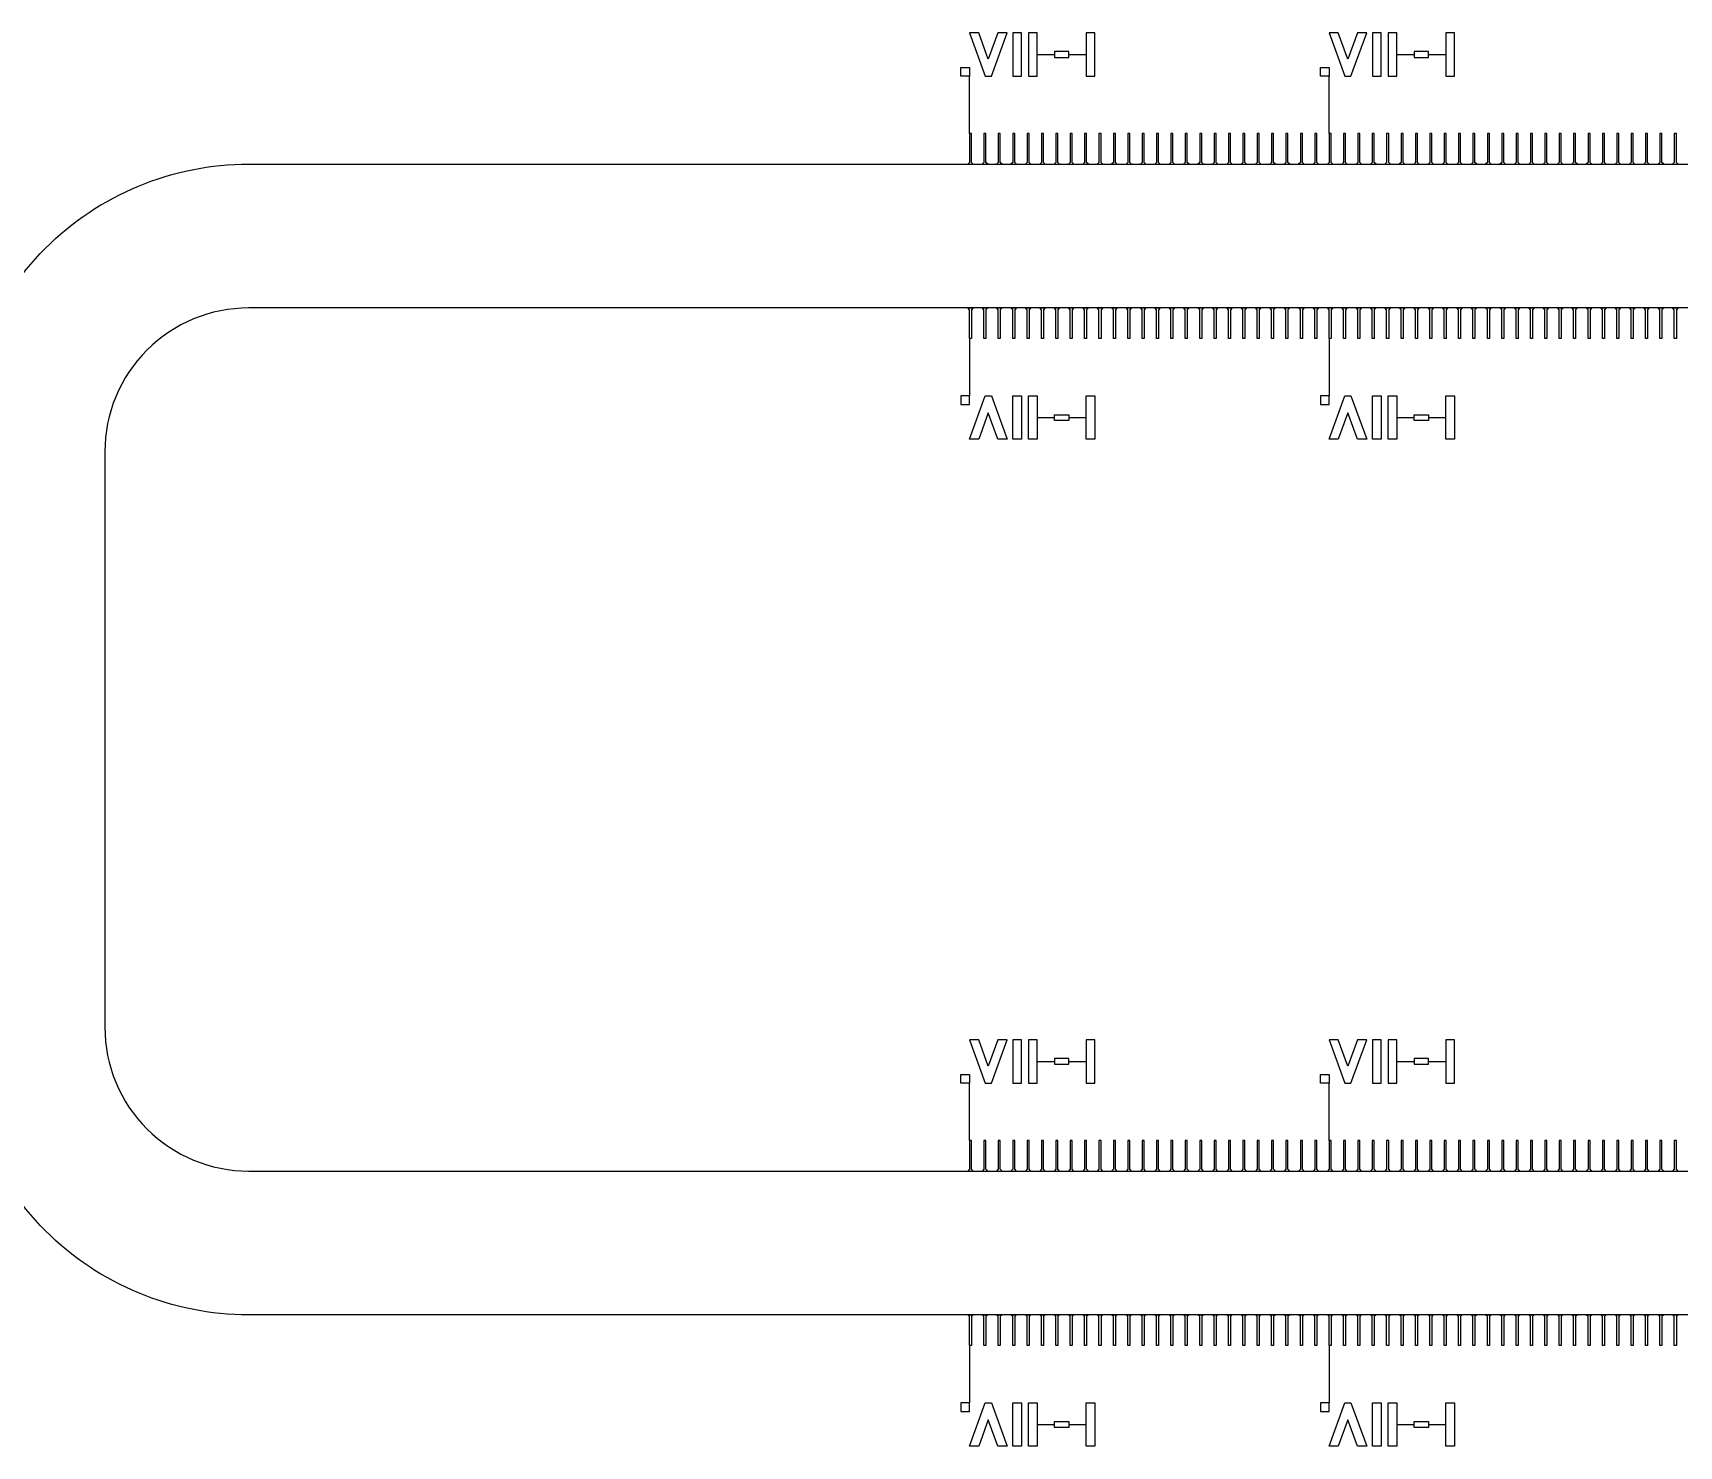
# Model space of a CAD drawing. Extents: x 135699 to 160699, y 112501 to 137501.
# Drawn here: x 145874 to 146446, y 130756 to 131247 of the extents above; entities that cross this region are included whole.
import ezdxf

# ---------------------------------------------------------------- set-up
doc = ezdxf.new("R2010")
doc.units = 13
doc.layers.add('0.7', color=50, linetype='Continuous')
doc.layers.add('Main', color=140, linetype='Continuous')
doc.layers.add('Write', color=7, linetype='Continuous', true_color=0x839eaa)

msp = doc.modelspace()

# ---------------------------------------------------------------- linework, layer by layer
for p, q in [((146223.23, 131239.41), (146229.23, 131239.41)), ((146234.23, 131239.41), (146240.23, 131239.41)), ((146348.23, 131239.41), (146354.23, 131239.41)), ((146359.23, 131239.41), (146365.23, 131239.41)), ((146199.68, 131211.91), (146199.68, 131231.91)), ((146324.68, 131211.91), (146324.68, 131231.91)), ((146199.68, 131140.71), (146199.68, 131120.71)), ((146324.68, 131140.71), (146324.68, 131120.71)), ((146223.23, 131113.21), (146229.23, 131113.21)), ((146234.23, 131113.21), (146240.23, 131113.21)), ((146348.23, 131113.21), (146354.23, 131113.21)), ((146359.23, 131113.21), (146365.23, 131113.21)), ((146223.23, 130889.41), (146229.23, 130889.41)), ((146234.23, 130889.41), (146240.23, 130889.41)), ((146348.23, 130889.41), (146354.23, 130889.41)), ((146359.23, 130889.41), (146365.23, 130889.41)), ((146199.68, 130861.91), (146199.68, 130881.91)), ((146324.68, 130861.91), (146324.68, 130881.91)), ((146199.68, 130790.71), (146199.68, 130770.71)), ((146324.68, 130790.71), (146324.68, 130770.71)), ((146223.23, 130763.21), (146229.23, 130763.21)), ((146234.23, 130763.21), (146240.23, 130763.21)), ((146348.23, 130763.21), (146354.23, 130763.21)), ((146359.23, 130763.21), (146365.23, 130763.21))]:
    msp.add_line(p, q)
at = {"layer": '0.7'}
for points in [[(146200.98, 131201.31), (146200.38, 131201.91), (146200.38, 131211.91), (146199.68, 131211.91), (146199.68, 131201.91), (146199.08, 131201.31)], [(146205.98, 131201.31), (146205.38, 131201.91), (146205.38, 131211.91), (146204.68, 131211.91), (146204.68, 131201.91), (146204.08, 131201.31)], [(146210.98, 131201.31), (146210.38, 131201.91), (146210.38, 131211.91), (146209.68, 131211.91), (146209.68, 131201.91), (146209.08, 131201.31)], [(146215.98, 131201.31), (146215.38, 131201.91), (146215.38, 131211.91), (146214.68, 131211.91), (146214.68, 131201.91), (146214.08, 131201.31)], [(146220.98, 131201.31), (146220.38, 131201.91), (146220.38, 131211.91), (146219.68, 131211.91), (146219.68, 131201.91), (146219.08, 131201.31)], [(146225.98, 131201.31), (146225.38, 131201.91), (146225.38, 131211.91), (146224.68, 131211.91), (146224.68, 131201.91), (146224.08, 131201.31)], [(146230.98, 131201.31), (146230.38, 131201.91), (146230.38, 131211.91), (146229.68, 131211.91), (146229.68, 131201.91), (146229.08, 131201.31)], [(146235.98, 131201.31), (146235.38, 131201.91), (146235.38, 131211.91), (146234.68, 131211.91), (146234.68, 131201.91), (146234.08, 131201.31)], [(146240.98, 131201.31), (146240.38, 131201.91), (146240.38, 131211.91), (146239.68, 131211.91), (146239.68, 131201.91), (146239.08, 131201.31)], [(146245.98, 131201.31), (146245.38, 131201.91), (146245.38, 131211.91), (146244.68, 131211.91), (146244.68, 131201.91), (146244.08, 131201.31)], [(146250.98, 131201.31), (146250.38, 131201.91), (146250.38, 131211.91), (146249.68, 131211.91), (146249.68, 131201.91), (146249.08, 131201.31)], [(146255.98, 131201.31), (146255.38, 131201.91), (146255.38, 131211.91), (146254.68, 131211.91), (146254.68, 131201.91), (146254.08, 131201.31)], [(146260.98, 131201.31), (146260.38, 131201.91), (146260.38, 131211.91), (146259.68, 131211.91), (146259.68, 131201.91), (146259.08, 131201.31)], [(146265.98, 131201.31), (146265.38, 131201.91), (146265.38, 131211.91), (146264.68, 131211.91), (146264.68, 131201.91), (146264.08, 131201.31)], [(146270.98, 131201.31), (146270.38, 131201.91), (146270.38, 131211.91), (146269.68, 131211.91), (146269.68, 131201.91), (146269.08, 131201.31)], [(146275.98, 131201.31), (146275.38, 131201.91), (146275.38, 131211.91), (146274.68, 131211.91), (146274.68, 131201.91), (146274.08, 131201.31)], [(146280.98, 131201.31), (146280.38, 131201.91), (146280.38, 131211.91), (146279.68, 131211.91), (146279.68, 131201.91), (146279.08, 131201.31)], [(146285.98, 131201.31), (146285.38, 131201.91), (146285.38, 131211.91), (146284.68, 131211.91), (146284.68, 131201.91), (146284.08, 131201.31)], [(146290.98, 131201.31), (146290.38, 131201.91), (146290.38, 131211.91), (146289.68, 131211.91), (146289.68, 131201.91), (146289.08, 131201.31)], [(146295.98, 131201.31), (146295.38, 131201.91), (146295.38, 131211.91), (146294.68, 131211.91), (146294.68, 131201.91), (146294.08, 131201.31)], [(146300.98, 131201.31), (146300.38, 131201.91), (146300.38, 131211.91), (146299.68, 131211.91), (146299.68, 131201.91), (146299.08, 131201.31)], [(146305.98, 131201.31), (146305.38, 131201.91), (146305.38, 131211.91), (146304.68, 131211.91), (146304.68, 131201.91), (146304.08, 131201.31)], [(146310.98, 131201.31), (146310.38, 131201.91), (146310.38, 131211.91), (146309.68, 131211.91), (146309.68, 131201.91), (146309.08, 131201.31)], [(146315.98, 131201.31), (146315.38, 131201.91), (146315.38, 131211.91), (146314.68, 131211.91), (146314.68, 131201.91), (146314.08, 131201.31)], [(146320.98, 131201.31), (146320.38, 131201.91), (146320.38, 131211.91), (146319.68, 131211.91), (146319.68, 131201.91), (146319.08, 131201.31)], [(146325.98, 131201.31), (146325.38, 131201.91), (146325.38, 131211.91), (146324.68, 131211.91), (146324.68, 131201.91), (146324.08, 131201.31)], [(146330.98, 131201.31), (146330.38, 131201.91), (146330.38, 131211.91), (146329.68, 131211.91), (146329.68, 131201.91), (146329.08, 131201.31)], [(146335.98, 131201.31), (146335.38, 131201.91), (146335.38, 131211.91), (146334.68, 131211.91), (146334.68, 131201.91), (146334.08, 131201.31)], [(146340.98, 131201.31), (146340.38, 131201.91), (146340.38, 131211.91), (146339.68, 131211.91), (146339.68, 131201.91), (146339.08, 131201.31)], [(146345.98, 131201.31), (146345.38, 131201.91), (146345.38, 131211.91), (146344.68, 131211.91), (146344.68, 131201.91), (146344.08, 131201.31)], [(146350.98, 131201.31), (146350.38, 131201.91), (146350.38, 131211.91), (146349.68, 131211.91), (146349.68, 131201.91), (146349.08, 131201.31)], [(146355.98, 131201.31), (146355.38, 131201.91), (146355.38, 131211.91), (146354.68, 131211.91), (146354.68, 131201.91), (146354.08, 131201.31)], [(146360.98, 131201.31), (146360.38, 131201.91), (146360.38, 131211.91), (146359.68, 131211.91), (146359.68, 131201.91), (146359.08, 131201.31)], [(146365.98, 131201.31), (146365.38, 131201.91), (146365.38, 131211.91), (146364.68, 131211.91), (146364.68, 131201.91), (146364.08, 131201.31)], [(146370.98, 131201.31), (146370.38, 131201.91), (146370.38, 131211.91), (146369.68, 131211.91), (146369.68, 131201.91), (146369.08, 131201.31)], [(146375.98, 131201.31), (146375.38, 131201.91), (146375.38, 131211.91), (146374.68, 131211.91), (146374.68, 131201.91), (146374.08, 131201.31)], [(146380.98, 131201.31), (146380.38, 131201.91), (146380.38, 131211.91), (146379.68, 131211.91), (146379.68, 131201.91), (146379.08, 131201.31)], [(146385.98, 131201.31), (146385.38, 131201.91), (146385.38, 131211.91), (146384.68, 131211.91), (146384.68, 131201.91), (146384.08, 131201.31)], [(146390.98, 131201.31), (146390.38, 131201.91), (146390.38, 131211.91), (146389.68, 131211.91), (146389.68, 131201.91), (146389.08, 131201.31)], [(146395.98, 131201.31), (146395.38, 131201.91), (146395.38, 131211.91), (146394.68, 131211.91), (146394.68, 131201.91), (146394.08, 131201.31)], [(146400.98, 131201.31), (146400.38, 131201.91), (146400.38, 131211.91), (146399.68, 131211.91), (146399.68, 131201.91), (146399.08, 131201.31)], [(146405.98, 131201.31), (146405.38, 131201.91), (146405.38, 131211.91), (146404.68, 131211.91), (146404.68, 131201.91), (146404.08, 131201.31)], [(146410.98, 131201.31), (146410.38, 131201.91), (146410.38, 131211.91), (146409.68, 131211.91), (146409.68, 131201.91), (146409.08, 131201.31)], [(146415.98, 131201.31), (146415.38, 131201.91), (146415.38, 131211.91), (146414.68, 131211.91), (146414.68, 131201.91), (146414.08, 131201.31)], [(146420.98, 131201.31), (146420.38, 131201.91), (146420.38, 131211.91), (146419.68, 131211.91), (146419.68, 131201.91), (146419.08, 131201.31)], [(146425.98, 131201.31), (146425.38, 131201.91), (146425.38, 131211.91), (146424.68, 131211.91), (146424.68, 131201.91), (146424.08, 131201.31)], [(146430.98, 131201.31), (146430.38, 131201.91), (146430.38, 131211.91), (146429.68, 131211.91), (146429.68, 131201.91), (146429.08, 131201.31)], [(146435.98, 131201.31), (146435.38, 131201.91), (146435.38, 131211.91), (146434.68, 131211.91), (146434.68, 131201.91), (146434.08, 131201.31)], [(146440.98, 131201.31), (146440.38, 131201.91), (146440.38, 131211.91), (146439.68, 131211.91), (146439.68, 131201.91), (146439.08, 131201.31)], [(146445.98, 131201.31), (146445.38, 131201.91), (146445.38, 131211.91), (146444.68, 131211.91), (146444.68, 131201.91), (146444.08, 131201.31)], [(146200.98, 131151.31), (146200.38, 131150.71), (146200.38, 131140.71), (146199.68, 131140.71), (146199.68, 131150.71), (146199.08, 131151.31)], [(146205.98, 131151.31), (146205.38, 131150.71), (146205.38, 131140.71), (146204.68, 131140.71), (146204.68, 131150.71), (146204.08, 131151.31)], [(146210.98, 131151.31), (146210.38, 131150.71), (146210.38, 131140.71), (146209.68, 131140.71), (146209.68, 131150.71), (146209.08, 131151.31)], [(146215.98, 131151.31), (146215.38, 131150.71), (146215.38, 131140.71), (146214.68, 131140.71), (146214.68, 131150.71), (146214.08, 131151.31)], [(146220.98, 131151.31), (146220.38, 131150.71), (146220.38, 131140.71), (146219.68, 131140.71), (146219.68, 131150.71), (146219.08, 131151.31)], [(146225.98, 131151.31), (146225.38, 131150.71), (146225.38, 131140.71), (146224.68, 131140.71), (146224.68, 131150.71), (146224.08, 131151.31)], [(146230.98, 131151.31), (146230.38, 131150.71), (146230.38, 131140.71), (146229.68, 131140.71), (146229.68, 131150.71), (146229.08, 131151.31)], [(146235.98, 131151.31), (146235.38, 131150.71), (146235.38, 131140.71), (146234.68, 131140.71), (146234.68, 131150.71), (146234.08, 131151.31)], [(146240.98, 131151.31), (146240.38, 131150.71), (146240.38, 131140.71), (146239.68, 131140.71), (146239.68, 131150.71), (146239.08, 131151.31)], [(146245.98, 131151.31), (146245.38, 131150.71), (146245.38, 131140.71), (146244.68, 131140.71), (146244.68, 131150.71), (146244.08, 131151.31)], [(146250.98, 131151.31), (146250.38, 131150.71), (146250.38, 131140.71), (146249.68, 131140.71), (146249.68, 131150.71), (146249.08, 131151.31)], [(146255.98, 131151.31), (146255.38, 131150.71), (146255.38, 131140.71), (146254.68, 131140.71), (146254.68, 131150.71), (146254.08, 131151.31)], [(146260.98, 131151.31), (146260.38, 131150.71), (146260.38, 131140.71), (146259.68, 131140.71), (146259.68, 131150.71), (146259.08, 131151.31)], [(146265.98, 131151.31), (146265.38, 131150.71), (146265.38, 131140.71), (146264.68, 131140.71), (146264.68, 131150.71), (146264.08, 131151.31)], [(146270.98, 131151.31), (146270.38, 131150.71), (146270.38, 131140.71), (146269.68, 131140.71), (146269.68, 131150.71), (146269.08, 131151.31)], [(146275.98, 131151.31), (146275.38, 131150.71), (146275.38, 131140.71), (146274.68, 131140.71), (146274.68, 131150.71), (146274.08, 131151.31)], [(146280.98, 131151.31), (146280.38, 131150.71), (146280.38, 131140.71), (146279.68, 131140.71), (146279.68, 131150.71), (146279.08, 131151.31)], [(146285.98, 131151.31), (146285.38, 131150.71), (146285.38, 131140.71), (146284.68, 131140.71), (146284.68, 131150.71), (146284.08, 131151.31)], [(146290.98, 131151.31), (146290.38, 131150.71), (146290.38, 131140.71), (146289.68, 131140.71), (146289.68, 131150.71), (146289.08, 131151.31)], [(146295.98, 131151.31), (146295.38, 131150.71), (146295.38, 131140.71), (146294.68, 131140.71), (146294.68, 131150.71), (146294.08, 131151.31)], [(146300.98, 131151.31), (146300.38, 131150.71), (146300.38, 131140.71), (146299.68, 131140.71), (146299.68, 131150.71), (146299.08, 131151.31)], [(146305.98, 131151.31), (146305.38, 131150.71), (146305.38, 131140.71), (146304.68, 131140.71), (146304.68, 131150.71), (146304.08, 131151.31)], [(146310.98, 131151.31), (146310.38, 131150.71), (146310.38, 131140.71), (146309.68, 131140.71), (146309.68, 131150.71), (146309.08, 131151.31)], [(146315.98, 131151.31), (146315.38, 131150.71), (146315.38, 131140.71), (146314.68, 131140.71), (146314.68, 131150.71), (146314.08, 131151.31)], [(146320.98, 131151.31), (146320.38, 131150.71), (146320.38, 131140.71), (146319.68, 131140.71), (146319.68, 131150.71), (146319.08, 131151.31)], [(146325.98, 131151.31), (146325.38, 131150.71), (146325.38, 131140.71), (146324.68, 131140.71), (146324.68, 131150.71), (146324.08, 131151.31)], [(146330.98, 131151.31), (146330.38, 131150.71), (146330.38, 131140.71), (146329.68, 131140.71), (146329.68, 131150.71), (146329.08, 131151.31)], [(146335.98, 131151.31), (146335.38, 131150.71), (146335.38, 131140.71), (146334.68, 131140.71), (146334.68, 131150.71), (146334.08, 131151.31)], [(146340.98, 131151.31), (146340.38, 131150.71), (146340.38, 131140.71), (146339.68, 131140.71), (146339.68, 131150.71), (146339.08, 131151.31)], [(146345.98, 131151.31), (146345.38, 131150.71), (146345.38, 131140.71), (146344.68, 131140.71), (146344.68, 131150.71), (146344.08, 131151.31)], [(146350.98, 131151.31), (146350.38, 131150.71), (146350.38, 131140.71), (146349.68, 131140.71), (146349.68, 131150.71), (146349.08, 131151.31)], [(146355.98, 131151.31), (146355.38, 131150.71), (146355.38, 131140.71), (146354.68, 131140.71), (146354.68, 131150.71), (146354.08, 131151.31)], [(146360.98, 131151.31), (146360.38, 131150.71), (146360.38, 131140.71), (146359.68, 131140.71), (146359.68, 131150.71), (146359.08, 131151.31)], [(146365.98, 131151.31), (146365.38, 131150.71), (146365.38, 131140.71), (146364.68, 131140.71), (146364.68, 131150.71), (146364.08, 131151.31)], [(146370.98, 131151.31), (146370.38, 131150.71), (146370.38, 131140.71), (146369.68, 131140.71), (146369.68, 131150.71), (146369.08, 131151.31)], [(146375.98, 131151.31), (146375.38, 131150.71), (146375.38, 131140.71), (146374.68, 131140.71), (146374.68, 131150.71), (146374.08, 131151.31)], [(146380.98, 131151.31), (146380.38, 131150.71), (146380.38, 131140.71), (146379.68, 131140.71), (146379.68, 131150.71), (146379.08, 131151.31)], [(146385.98, 131151.31), (146385.38, 131150.71), (146385.38, 131140.71), (146384.68, 131140.71), (146384.68, 131150.71), (146384.08, 131151.31)], [(146390.98, 131151.31), (146390.38, 131150.71), (146390.38, 131140.71), (146389.68, 131140.71), (146389.68, 131150.71), (146389.08, 131151.31)], [(146395.98, 131151.31), (146395.38, 131150.71), (146395.38, 131140.71), (146394.68, 131140.71), (146394.68, 131150.71), (146394.08, 131151.31)], [(146400.98, 131151.31), (146400.38, 131150.71), (146400.38, 131140.71), (146399.68, 131140.71), (146399.68, 131150.71), (146399.08, 131151.31)], [(146405.98, 131151.31), (146405.38, 131150.71), (146405.38, 131140.71), (146404.68, 131140.71), (146404.68, 131150.71), (146404.08, 131151.31)], [(146410.98, 131151.31), (146410.38, 131150.71), (146410.38, 131140.71), (146409.68, 131140.71), (146409.68, 131150.71), (146409.08, 131151.31)], [(146415.98, 131151.31), (146415.38, 131150.71), (146415.38, 131140.71), (146414.68, 131140.71), (146414.68, 131150.71), (146414.08, 131151.31)], [(146420.98, 131151.31), (146420.38, 131150.71), (146420.38, 131140.71), (146419.68, 131140.71), (146419.68, 131150.71), (146419.08, 131151.31)], [(146425.98, 131151.31), (146425.38, 131150.71), (146425.38, 131140.71), (146424.68, 131140.71), (146424.68, 131150.71), (146424.08, 131151.31)], [(146430.98, 131151.31), (146430.38, 131150.71), (146430.38, 131140.71), (146429.68, 131140.71), (146429.68, 131150.71), (146429.08, 131151.31)], [(146435.98, 131151.31), (146435.38, 131150.71), (146435.38, 131140.71), (146434.68, 131140.71), (146434.68, 131150.71), (146434.08, 131151.31)], [(146440.98, 131151.31), (146440.38, 131150.71), (146440.38, 131140.71), (146439.68, 131140.71), (146439.68, 131150.71), (146439.08, 131151.31)], [(146445.98, 131151.31), (146445.38, 131150.71), (146445.38, 131140.71), (146444.68, 131140.71), (146444.68, 131150.71), (146444.08, 131151.31)], [(146200.98, 130851.31), (146200.38, 130851.91), (146200.38, 130861.91), (146199.68, 130861.91), (146199.68, 130851.91), (146199.08, 130851.31)], [(146205.98, 130851.31), (146205.38, 130851.91), (146205.38, 130861.91), (146204.68, 130861.91), (146204.68, 130851.91), (146204.08, 130851.31)], [(146210.98, 130851.31), (146210.38, 130851.91), (146210.38, 130861.91), (146209.68, 130861.91), (146209.68, 130851.91), (146209.08, 130851.31)], [(146215.98, 130851.31), (146215.38, 130851.91), (146215.38, 130861.91), (146214.68, 130861.91), (146214.68, 130851.91), (146214.08, 130851.31)], [(146220.98, 130851.31), (146220.38, 130851.91), (146220.38, 130861.91), (146219.68, 130861.91), (146219.68, 130851.91), (146219.08, 130851.31)], [(146225.98, 130851.31), (146225.38, 130851.91), (146225.38, 130861.91), (146224.68, 130861.91), (146224.68, 130851.91), (146224.08, 130851.31)], [(146230.98, 130851.31), (146230.38, 130851.91), (146230.38, 130861.91), (146229.68, 130861.91), (146229.68, 130851.91), (146229.08, 130851.31)], [(146235.98, 130851.31), (146235.38, 130851.91), (146235.38, 130861.91), (146234.68, 130861.91), (146234.68, 130851.91), (146234.08, 130851.31)], [(146240.98, 130851.31), (146240.38, 130851.91), (146240.38, 130861.91), (146239.68, 130861.91), (146239.68, 130851.91), (146239.08, 130851.31)], [(146245.98, 130851.31), (146245.38, 130851.91), (146245.38, 130861.91), (146244.68, 130861.91), (146244.68, 130851.91), (146244.08, 130851.31)], [(146250.98, 130851.31), (146250.38, 130851.91), (146250.38, 130861.91), (146249.68, 130861.91), (146249.68, 130851.91), (146249.08, 130851.31)], [(146255.98, 130851.31), (146255.38, 130851.91), (146255.38, 130861.91), (146254.68, 130861.91), (146254.68, 130851.91), (146254.08, 130851.31)], [(146260.98, 130851.31), (146260.38, 130851.91), (146260.38, 130861.91), (146259.68, 130861.91), (146259.68, 130851.91), (146259.08, 130851.31)], [(146265.98, 130851.31), (146265.38, 130851.91), (146265.38, 130861.91), (146264.68, 130861.91), (146264.68, 130851.91), (146264.08, 130851.31)], [(146270.98, 130851.31), (146270.38, 130851.91), (146270.38, 130861.91), (146269.68, 130861.91), (146269.68, 130851.91), (146269.08, 130851.31)], [(146275.98, 130851.31), (146275.38, 130851.91), (146275.38, 130861.91), (146274.68, 130861.91), (146274.68, 130851.91), (146274.08, 130851.31)], [(146280.98, 130851.31), (146280.38, 130851.91), (146280.38, 130861.91), (146279.68, 130861.91), (146279.68, 130851.91), (146279.08, 130851.31)], [(146285.98, 130851.31), (146285.38, 130851.91), (146285.38, 130861.91), (146284.68, 130861.91), (146284.68, 130851.91), (146284.08, 130851.31)], [(146290.98, 130851.31), (146290.38, 130851.91), (146290.38, 130861.91), (146289.68, 130861.91), (146289.68, 130851.91), (146289.08, 130851.31)], [(146295.98, 130851.31), (146295.38, 130851.91), (146295.38, 130861.91), (146294.68, 130861.91), (146294.68, 130851.91), (146294.08, 130851.31)], [(146300.98, 130851.31), (146300.38, 130851.91), (146300.38, 130861.91), (146299.68, 130861.91), (146299.68, 130851.91), (146299.08, 130851.31)], [(146305.98, 130851.31), (146305.38, 130851.91), (146305.38, 130861.91), (146304.68, 130861.91), (146304.68, 130851.91), (146304.08, 130851.31)], [(146310.98, 130851.31), (146310.38, 130851.91), (146310.38, 130861.91), (146309.68, 130861.91), (146309.68, 130851.91), (146309.08, 130851.31)], [(146315.98, 130851.31), (146315.38, 130851.91), (146315.38, 130861.91), (146314.68, 130861.91), (146314.68, 130851.91), (146314.08, 130851.31)], [(146320.98, 130851.31), (146320.38, 130851.91), (146320.38, 130861.91), (146319.68, 130861.91), (146319.68, 130851.91), (146319.08, 130851.31)], [(146325.98, 130851.31), (146325.38, 130851.91), (146325.38, 130861.91), (146324.68, 130861.91), (146324.68, 130851.91), (146324.08, 130851.31)], [(146330.98, 130851.31), (146330.38, 130851.91), (146330.38, 130861.91), (146329.68, 130861.91), (146329.68, 130851.91), (146329.08, 130851.31)], [(146335.98, 130851.31), (146335.38, 130851.91), (146335.38, 130861.91), (146334.68, 130861.91), (146334.68, 130851.91), (146334.08, 130851.31)], [(146340.98, 130851.31), (146340.38, 130851.91), (146340.38, 130861.91), (146339.68, 130861.91), (146339.68, 130851.91), (146339.08, 130851.31)], [(146345.98, 130851.31), (146345.38, 130851.91), (146345.38, 130861.91), (146344.68, 130861.91), (146344.68, 130851.91), (146344.08, 130851.31)], [(146350.98, 130851.31), (146350.38, 130851.91), (146350.38, 130861.91), (146349.68, 130861.91), (146349.68, 130851.91), (146349.08, 130851.31)], [(146355.98, 130851.31), (146355.38, 130851.91), (146355.38, 130861.91), (146354.68, 130861.91), (146354.68, 130851.91), (146354.08, 130851.31)], [(146360.98, 130851.31), (146360.38, 130851.91), (146360.38, 130861.91), (146359.68, 130861.91), (146359.68, 130851.91), (146359.08, 130851.31)], [(146365.98, 130851.31), (146365.38, 130851.91), (146365.38, 130861.91), (146364.68, 130861.91), (146364.68, 130851.91), (146364.08, 130851.31)], [(146370.98, 130851.31), (146370.38, 130851.91), (146370.38, 130861.91), (146369.68, 130861.91), (146369.68, 130851.91), (146369.08, 130851.31)], [(146375.98, 130851.31), (146375.38, 130851.91), (146375.38, 130861.91), (146374.68, 130861.91), (146374.68, 130851.91), (146374.08, 130851.31)], [(146380.98, 130851.31), (146380.38, 130851.91), (146380.38, 130861.91), (146379.68, 130861.91), (146379.68, 130851.91), (146379.08, 130851.31)], [(146385.98, 130851.31), (146385.38, 130851.91), (146385.38, 130861.91), (146384.68, 130861.91), (146384.68, 130851.91), (146384.08, 130851.31)], [(146390.98, 130851.31), (146390.38, 130851.91), (146390.38, 130861.91), (146389.68, 130861.91), (146389.68, 130851.91), (146389.08, 130851.31)], [(146395.98, 130851.31), (146395.38, 130851.91), (146395.38, 130861.91), (146394.68, 130861.91), (146394.68, 130851.91), (146394.08, 130851.31)], [(146400.98, 130851.31), (146400.38, 130851.91), (146400.38, 130861.91), (146399.68, 130861.91), (146399.68, 130851.91), (146399.08, 130851.31)], [(146405.98, 130851.31), (146405.38, 130851.91), (146405.38, 130861.91), (146404.68, 130861.91), (146404.68, 130851.91), (146404.08, 130851.31)], [(146410.98, 130851.31), (146410.38, 130851.91), (146410.38, 130861.91), (146409.68, 130861.91), (146409.68, 130851.91), (146409.08, 130851.31)], [(146415.98, 130851.31), (146415.38, 130851.91), (146415.38, 130861.91), (146414.68, 130861.91), (146414.68, 130851.91), (146414.08, 130851.31)], [(146420.98, 130851.31), (146420.38, 130851.91), (146420.38, 130861.91), (146419.68, 130861.91), (146419.68, 130851.91), (146419.08, 130851.31)], [(146425.98, 130851.31), (146425.38, 130851.91), (146425.38, 130861.91), (146424.68, 130861.91), (146424.68, 130851.91), (146424.08, 130851.31)], [(146430.98, 130851.31), (146430.38, 130851.91), (146430.38, 130861.91), (146429.68, 130861.91), (146429.68, 130851.91), (146429.08, 130851.31)], [(146435.98, 130851.31), (146435.38, 130851.91), (146435.38, 130861.91), (146434.68, 130861.91), (146434.68, 130851.91), (146434.08, 130851.31)], [(146440.98, 130851.31), (146440.38, 130851.91), (146440.38, 130861.91), (146439.68, 130861.91), (146439.68, 130851.91), (146439.08, 130851.31)], [(146445.98, 130851.31), (146445.38, 130851.91), (146445.38, 130861.91), (146444.68, 130861.91), (146444.68, 130851.91), (146444.08, 130851.31)], [(146200.98, 130801.31), (146200.38, 130800.71), (146200.38, 130790.71), (146199.68, 130790.71), (146199.68, 130800.71), (146199.08, 130801.31)], [(146205.98, 130801.31), (146205.38, 130800.71), (146205.38, 130790.71), (146204.68, 130790.71), (146204.68, 130800.71), (146204.08, 130801.31)], [(146210.98, 130801.31), (146210.38, 130800.71), (146210.38, 130790.71), (146209.68, 130790.71), (146209.68, 130800.71), (146209.08, 130801.31)], [(146215.98, 130801.31), (146215.38, 130800.71), (146215.38, 130790.71), (146214.68, 130790.71), (146214.68, 130800.71), (146214.08, 130801.31)], [(146220.98, 130801.31), (146220.38, 130800.71), (146220.38, 130790.71), (146219.68, 130790.71), (146219.68, 130800.71), (146219.08, 130801.31)], [(146225.98, 130801.31), (146225.38, 130800.71), (146225.38, 130790.71), (146224.68, 130790.71), (146224.68, 130800.71), (146224.08, 130801.31)], [(146230.98, 130801.31), (146230.38, 130800.71), (146230.38, 130790.71), (146229.68, 130790.71), (146229.68, 130800.71), (146229.08, 130801.31)], [(146235.98, 130801.31), (146235.38, 130800.71), (146235.38, 130790.71), (146234.68, 130790.71), (146234.68, 130800.71), (146234.08, 130801.31)], [(146240.98, 130801.31), (146240.38, 130800.71), (146240.38, 130790.71), (146239.68, 130790.71), (146239.68, 130800.71), (146239.08, 130801.31)], [(146245.98, 130801.31), (146245.38, 130800.71), (146245.38, 130790.71), (146244.68, 130790.71), (146244.68, 130800.71), (146244.08, 130801.31)], [(146250.98, 130801.31), (146250.38, 130800.71), (146250.38, 130790.71), (146249.68, 130790.71), (146249.68, 130800.71), (146249.08, 130801.31)], [(146255.98, 130801.31), (146255.38, 130800.71), (146255.38, 130790.71), (146254.68, 130790.71), (146254.68, 130800.71), (146254.08, 130801.31)], [(146260.98, 130801.31), (146260.38, 130800.71), (146260.38, 130790.71), (146259.68, 130790.71), (146259.68, 130800.71), (146259.08, 130801.31)], [(146265.98, 130801.31), (146265.38, 130800.71), (146265.38, 130790.71), (146264.68, 130790.71), (146264.68, 130800.71), (146264.08, 130801.31)], [(146270.98, 130801.31), (146270.38, 130800.71), (146270.38, 130790.71), (146269.68, 130790.71), (146269.68, 130800.71), (146269.08, 130801.31)], [(146275.98, 130801.31), (146275.38, 130800.71), (146275.38, 130790.71), (146274.68, 130790.71), (146274.68, 130800.71), (146274.08, 130801.31)], [(146280.98, 130801.31), (146280.38, 130800.71), (146280.38, 130790.71), (146279.68, 130790.71), (146279.68, 130800.71), (146279.08, 130801.31)], [(146285.98, 130801.31), (146285.38, 130800.71), (146285.38, 130790.71), (146284.68, 130790.71), (146284.68, 130800.71), (146284.08, 130801.31)], [(146290.98, 130801.31), (146290.38, 130800.71), (146290.38, 130790.71), (146289.68, 130790.71), (146289.68, 130800.71), (146289.08, 130801.31)], [(146295.98, 130801.31), (146295.38, 130800.71), (146295.38, 130790.71), (146294.68, 130790.71), (146294.68, 130800.71), (146294.08, 130801.31)], [(146300.98, 130801.31), (146300.38, 130800.71), (146300.38, 130790.71), (146299.68, 130790.71), (146299.68, 130800.71), (146299.08, 130801.31)], [(146305.98, 130801.31), (146305.38, 130800.71), (146305.38, 130790.71), (146304.68, 130790.71), (146304.68, 130800.71), (146304.08, 130801.31)], [(146310.98, 130801.31), (146310.38, 130800.71), (146310.38, 130790.71), (146309.68, 130790.71), (146309.68, 130800.71), (146309.08, 130801.31)], [(146315.98, 130801.31), (146315.38, 130800.71), (146315.38, 130790.71), (146314.68, 130790.71), (146314.68, 130800.71), (146314.08, 130801.31)], [(146320.98, 130801.31), (146320.38, 130800.71), (146320.38, 130790.71), (146319.68, 130790.71), (146319.68, 130800.71), (146319.08, 130801.31)], [(146325.98, 130801.31), (146325.38, 130800.71), (146325.38, 130790.71), (146324.68, 130790.71), (146324.68, 130800.71), (146324.08, 130801.31)], [(146330.98, 130801.31), (146330.38, 130800.71), (146330.38, 130790.71), (146329.68, 130790.71), (146329.68, 130800.71), (146329.08, 130801.31)], [(146335.98, 130801.31), (146335.38, 130800.71), (146335.38, 130790.71), (146334.68, 130790.71), (146334.68, 130800.71), (146334.08, 130801.31)], [(146340.98, 130801.31), (146340.38, 130800.71), (146340.38, 130790.71), (146339.68, 130790.71), (146339.68, 130800.71), (146339.08, 130801.31)], [(146345.98, 130801.31), (146345.38, 130800.71), (146345.38, 130790.71), (146344.68, 130790.71), (146344.68, 130800.71), (146344.08, 130801.31)], [(146350.98, 130801.31), (146350.38, 130800.71), (146350.38, 130790.71), (146349.68, 130790.71), (146349.68, 130800.71), (146349.08, 130801.31)], [(146355.98, 130801.31), (146355.38, 130800.71), (146355.38, 130790.71), (146354.68, 130790.71), (146354.68, 130800.71), (146354.08, 130801.31)], [(146360.98, 130801.31), (146360.38, 130800.71), (146360.38, 130790.71), (146359.68, 130790.71), (146359.68, 130800.71), (146359.08, 130801.31)], [(146365.98, 130801.31), (146365.38, 130800.71), (146365.38, 130790.71), (146364.68, 130790.71), (146364.68, 130800.71), (146364.08, 130801.31)], [(146370.98, 130801.31), (146370.38, 130800.71), (146370.38, 130790.71), (146369.68, 130790.71), (146369.68, 130800.71), (146369.08, 130801.31)], [(146375.98, 130801.31), (146375.38, 130800.71), (146375.38, 130790.71), (146374.68, 130790.71), (146374.68, 130800.71), (146374.08, 130801.31)], [(146380.98, 130801.31), (146380.38, 130800.71), (146380.38, 130790.71), (146379.68, 130790.71), (146379.68, 130800.71), (146379.08, 130801.31)], [(146385.98, 130801.31), (146385.38, 130800.71), (146385.38, 130790.71), (146384.68, 130790.71), (146384.68, 130800.71), (146384.08, 130801.31)], [(146390.98, 130801.31), (146390.38, 130800.71), (146390.38, 130790.71), (146389.68, 130790.71), (146389.68, 130800.71), (146389.08, 130801.31)], [(146395.98, 130801.31), (146395.38, 130800.71), (146395.38, 130790.71), (146394.68, 130790.71), (146394.68, 130800.71), (146394.08, 130801.31)], [(146400.98, 130801.31), (146400.38, 130800.71), (146400.38, 130790.71), (146399.68, 130790.71), (146399.68, 130800.71), (146399.08, 130801.31)], [(146405.98, 130801.31), (146405.38, 130800.71), (146405.38, 130790.71), (146404.68, 130790.71), (146404.68, 130800.71), (146404.08, 130801.31)], [(146410.98, 130801.31), (146410.38, 130800.71), (146410.38, 130790.71), (146409.68, 130790.71), (146409.68, 130800.71), (146409.08, 130801.31)], [(146415.98, 130801.31), (146415.38, 130800.71), (146415.38, 130790.71), (146414.68, 130790.71), (146414.68, 130800.71), (146414.08, 130801.31)], [(146420.98, 130801.31), (146420.38, 130800.71), (146420.38, 130790.71), (146419.68, 130790.71), (146419.68, 130800.71), (146419.08, 130801.31)], [(146425.98, 130801.31), (146425.38, 130800.71), (146425.38, 130790.71), (146424.68, 130790.71), (146424.68, 130800.71), (146424.08, 130801.31)], [(146430.98, 130801.31), (146430.38, 130800.71), (146430.38, 130790.71), (146429.68, 130790.71), (146429.68, 130800.71), (146429.08, 130801.31)], [(146435.98, 130801.31), (146435.38, 130800.71), (146435.38, 130790.71), (146434.68, 130790.71), (146434.68, 130800.71), (146434.08, 130801.31)], [(146440.98, 130801.31), (146440.38, 130800.71), (146440.38, 130790.71), (146439.68, 130790.71), (146439.68, 130800.71), (146439.08, 130801.31)], [(146445.98, 130801.31), (146445.38, 130800.71), (146445.38, 130790.71), (146444.68, 130790.71), (146444.68, 130800.71), (146444.08, 130801.31)]]:
    msp.add_lwpolyline(points, close=True, dxfattribs=at)
at = {"layer": 'Main'}
for points in [[(150449.08, 131201.31, -0.414214), (150549.08, 131101.31), (150549.08, 130901.31, -0.414214), (150449.08, 130801.31), (145949.08, 130801.31, -0.414214), (145849.08, 130901.31), (145849.08, 131101.31, -0.414214), (145949.08, 131201.31)], [(150449.08, 131151.31), (145949.08, 131151.31, 0.414214), (145899.08, 131101.31), (145899.08, 130901.31, 0.414214), (145949.08, 130851.31), (150449.08, 130851.31, 0.414214), (150499.08, 130901.31), (150499.08, 131101.31, 0.414214)]]:
    msp.add_lwpolyline(points, format="xyb", close=True, dxfattribs=at)
at = {"layer": 'Write'}
for points in [[(146206.21, 131237.76), (146202.87, 131246.91), (146199.68, 131246.91), (146205.14, 131231.91), (146207.27, 131231.91), (146212.73, 131246.91), (146209.54, 131246.91)], [(146217.73, 131231.91), (146217.73, 131246.91), (146214.73, 131246.91), (146214.73, 131231.91)], [(146223.23, 131231.91), (146223.23, 131246.91), (146220.23, 131246.91), (146220.23, 131231.91)], [(146243.23, 131231.91), (146243.23, 131246.91), (146240.23, 131246.91), (146240.23, 131231.91)], [(146331.21, 131237.76), (146327.87, 131246.91), (146324.68, 131246.91), (146330.14, 131231.91), (146332.27, 131231.91), (146337.73, 131246.91), (146334.54, 131246.91)], [(146342.73, 131231.91), (146342.73, 131246.91), (146339.73, 131246.91), (146339.73, 131231.91)], [(146348.23, 131231.91), (146348.23, 131246.91), (146345.23, 131246.91), (146345.23, 131231.91)], [(146368.23, 131231.91), (146368.23, 131246.91), (146365.23, 131246.91), (146365.23, 131231.91)], [(146234.23, 131238.41), (146234.23, 131240.41), (146229.23, 131240.41), (146229.23, 131238.41)], [(146359.23, 131238.41), (146359.23, 131240.41), (146354.23, 131240.41), (146354.23, 131238.41)], [(146196.68, 131231.91), (146196.68, 131234.91), (146199.68, 131234.91), (146199.68, 131231.91)], [(146321.68, 131231.91), (146321.68, 131234.91), (146324.68, 131234.91), (146324.68, 131231.91)], [(146196.68, 131120.71), (146196.68, 131117.71), (146199.68, 131117.71), (146199.68, 131120.71)], [(146206.21, 131114.86), (146202.87, 131105.71), (146199.68, 131105.71), (146205.14, 131120.71), (146207.27, 131120.71), (146212.73, 131105.71), (146209.54, 131105.71)], [(146217.73, 131120.71), (146217.73, 131105.71), (146214.73, 131105.71), (146214.73, 131120.71)], [(146223.23, 131120.71), (146223.23, 131105.71), (146220.23, 131105.71), (146220.23, 131120.71)], [(146243.23, 131120.71), (146243.23, 131105.71), (146240.23, 131105.71), (146240.23, 131120.71)], [(146321.68, 131120.71), (146321.68, 131117.71), (146324.68, 131117.71), (146324.68, 131120.71)], [(146331.21, 131114.86), (146327.87, 131105.71), (146324.68, 131105.71), (146330.14, 131120.71), (146332.27, 131120.71), (146337.73, 131105.71), (146334.54, 131105.71)], [(146342.73, 131120.71), (146342.73, 131105.71), (146339.73, 131105.71), (146339.73, 131120.71)], [(146348.23, 131120.71), (146348.23, 131105.71), (146345.23, 131105.71), (146345.23, 131120.71)], [(146368.23, 131120.71), (146368.23, 131105.71), (146365.23, 131105.71), (146365.23, 131120.71)], [(146234.23, 131114.21), (146234.23, 131112.21), (146229.23, 131112.21), (146229.23, 131114.21)], [(146359.23, 131114.21), (146359.23, 131112.21), (146354.23, 131112.21), (146354.23, 131114.21)], [(146206.21, 130887.76), (146202.87, 130896.91), (146199.68, 130896.91), (146205.14, 130881.91), (146207.27, 130881.91), (146212.73, 130896.91), (146209.54, 130896.91)], [(146217.73, 130881.91), (146217.73, 130896.91), (146214.73, 130896.91), (146214.73, 130881.91)], [(146223.23, 130881.91), (146223.23, 130896.91), (146220.23, 130896.91), (146220.23, 130881.91)], [(146243.23, 130881.91), (146243.23, 130896.91), (146240.23, 130896.91), (146240.23, 130881.91)], [(146331.21, 130887.76), (146327.87, 130896.91), (146324.68, 130896.91), (146330.14, 130881.91), (146332.27, 130881.91), (146337.73, 130896.91), (146334.54, 130896.91)], [(146342.73, 130881.91), (146342.73, 130896.91), (146339.73, 130896.91), (146339.73, 130881.91)], [(146348.23, 130881.91), (146348.23, 130896.91), (146345.23, 130896.91), (146345.23, 130881.91)], [(146368.23, 130881.91), (146368.23, 130896.91), (146365.23, 130896.91), (146365.23, 130881.91)], [(146234.23, 130888.41), (146234.23, 130890.41), (146229.23, 130890.41), (146229.23, 130888.41)], [(146359.23, 130888.41), (146359.23, 130890.41), (146354.23, 130890.41), (146354.23, 130888.41)], [(146196.68, 130881.91), (146196.68, 130884.91), (146199.68, 130884.91), (146199.68, 130881.91)], [(146321.68, 130881.91), (146321.68, 130884.91), (146324.68, 130884.91), (146324.68, 130881.91)], [(146196.68, 130770.71), (146196.68, 130767.71), (146199.68, 130767.71), (146199.68, 130770.71)], [(146206.21, 130764.86), (146202.87, 130755.71), (146199.68, 130755.71), (146205.14, 130770.71), (146207.27, 130770.71), (146212.73, 130755.71), (146209.54, 130755.71)], [(146217.73, 130770.71), (146217.73, 130755.71), (146214.73, 130755.71), (146214.73, 130770.71)], [(146223.23, 130770.71), (146223.23, 130755.71), (146220.23, 130755.71), (146220.23, 130770.71)], [(146243.23, 130770.71), (146243.23, 130755.71), (146240.23, 130755.71), (146240.23, 130770.71)], [(146321.68, 130770.71), (146321.68, 130767.71), (146324.68, 130767.71), (146324.68, 130770.71)], [(146331.21, 130764.86), (146327.87, 130755.71), (146324.68, 130755.71), (146330.14, 130770.71), (146332.27, 130770.71), (146337.73, 130755.71), (146334.54, 130755.71)], [(146342.73, 130770.71), (146342.73, 130755.71), (146339.73, 130755.71), (146339.73, 130770.71)], [(146348.23, 130770.71), (146348.23, 130755.71), (146345.23, 130755.71), (146345.23, 130770.71)], [(146368.23, 130770.71), (146368.23, 130755.71), (146365.23, 130755.71), (146365.23, 130770.71)], [(146234.23, 130764.21), (146234.23, 130762.21), (146229.23, 130762.21), (146229.23, 130764.21)], [(146359.23, 130764.21), (146359.23, 130762.21), (146354.23, 130762.21), (146354.23, 130764.21)]]:
    msp.add_lwpolyline(points, close=True, dxfattribs=at)

doc.saveas('drawing.dxf')
